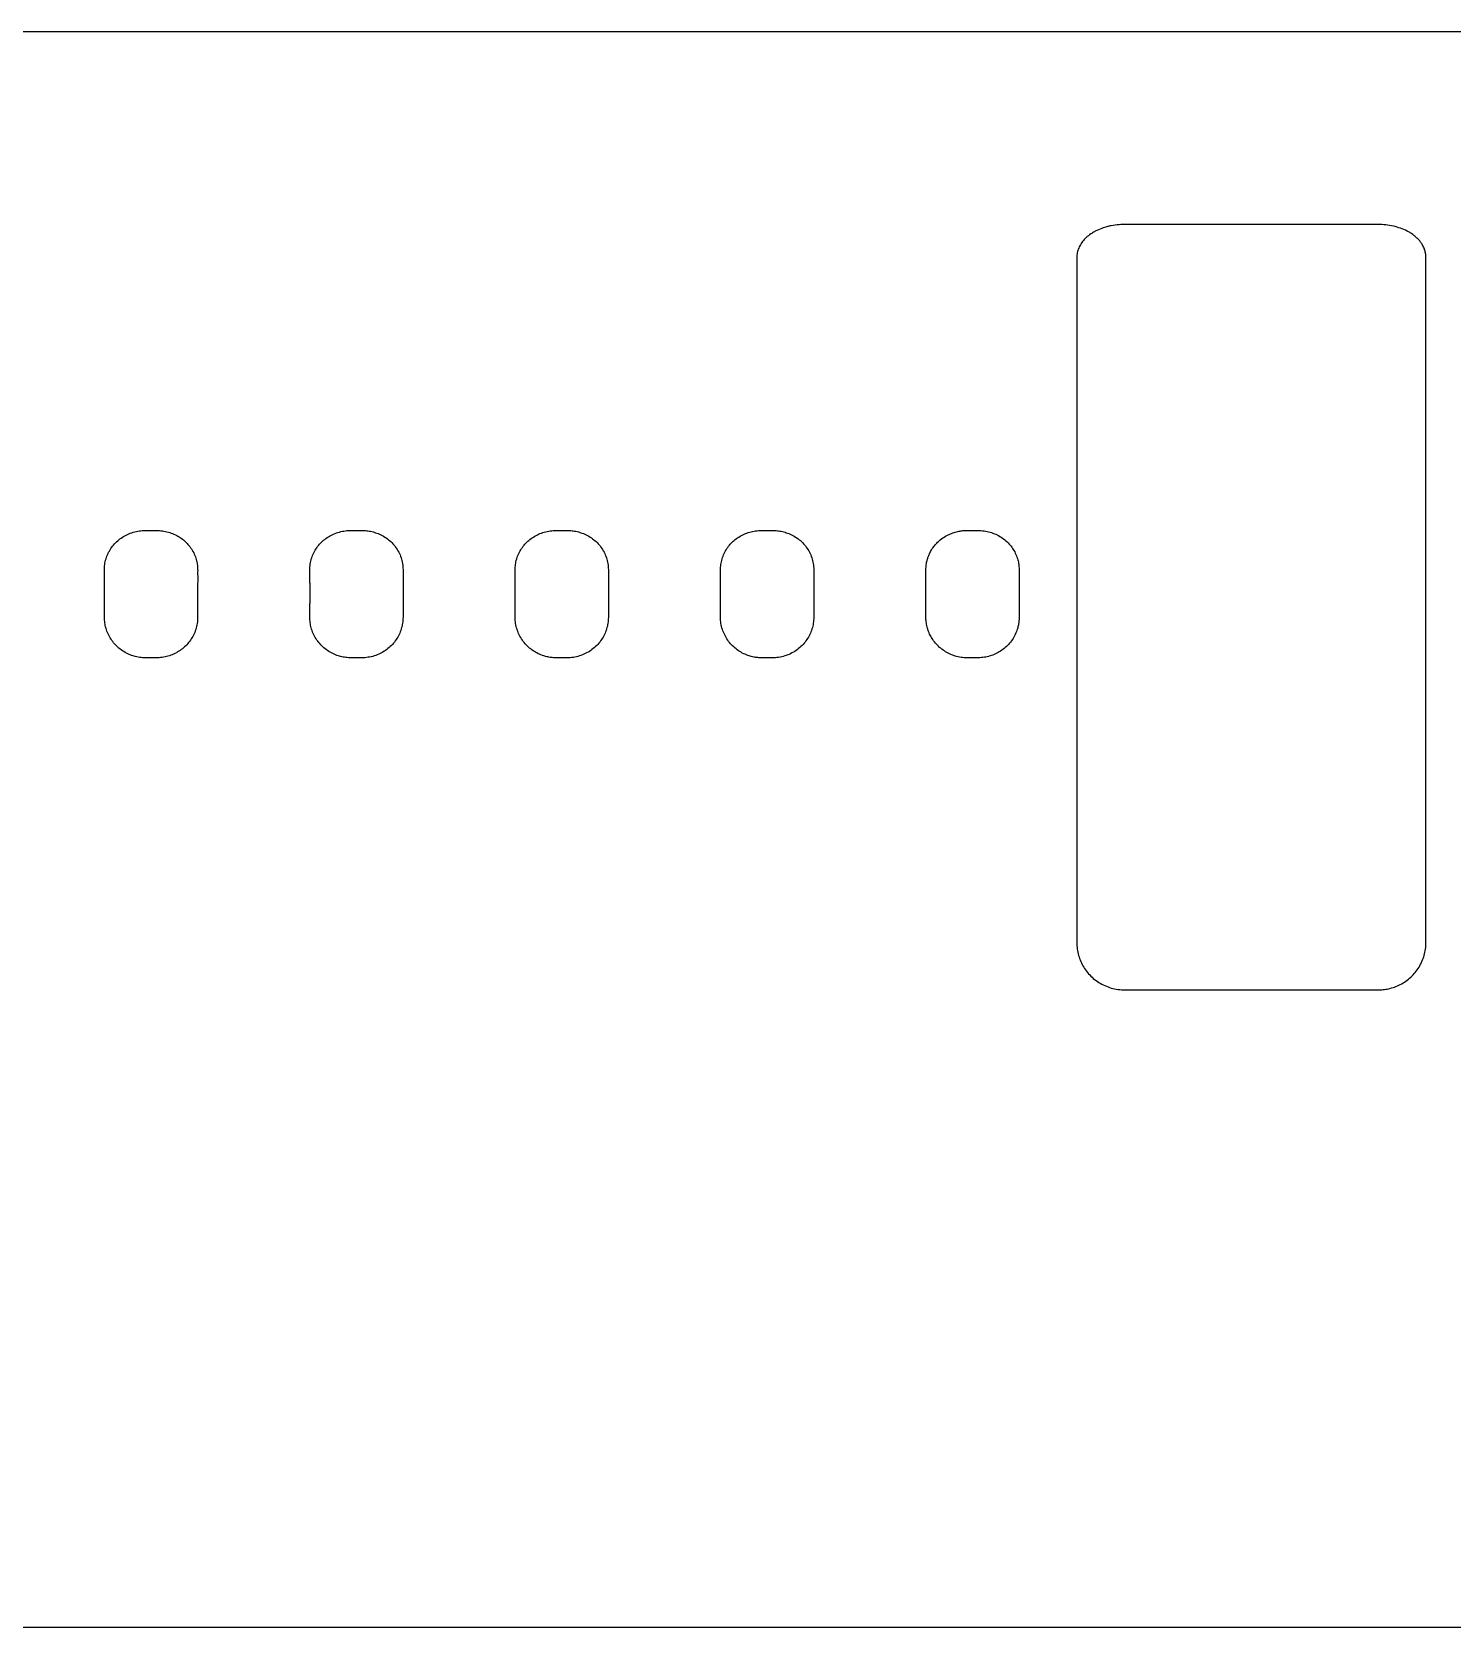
# Model space of a CAD drawing. Extents: x -17108 to 71323, y -8319 to 54197.
# Drawn here: x -6457 to -2769, y 43435 to 47576 of the extents above; entities that cross this region are included whole.
import ezdxf

# ---------------------------------------------------------------- set-up
doc = ezdxf.new("R2010")
doc.units = 0
doc.layers.get('0').update_dxf_attribs({"linetype": 'CONTINUOUS'})

msp = doc.modelspace()

# ---------------------------------------------------------------- linework, layer by layer
at = {"color": 7}
for p, q in [((9320.7, 47575.9), (-10758, 47575.9)), ((-2961.6, 47076.1), (-3618.6, 47076.1)), ((-2836.6, 45212), (-2836.6, 46990.1)), ((-3743.6, 46646.4), (-3743.6, 45215.9)), ((-5493.5, 46180), (-5493.5, 46056.1)), ((-4960.2, 46180), (-4960.2, 46056.1)), ((-4426.8, 46180), (-4426.8, 46056.1)), ((-6026.9, 46142.4), (-6026.9, 46056.1)), ((-5202.2, 46056.1), (-5202.2, 46109.5)), ((-4668.8, 46056.1), (-4668.8, 46109.5)), ((-6133.9, 45951.1), (-6161.9, 45951.1)), ((-5600.5, 45951.1), (-5628.5, 45951.1)), ((-5067.2, 45951.1), (-5090.8, 45951.1)), ((-4533.8, 45951.1), (-4553.9, 45951.1)), ((-3618.6, 45089), (-2961.6, 45089)), ((-8218, 43434.9), (-1671.8, 43434.9))]:
    msp.add_line(p, q, dxfattribs=at)
at = {"color": 7, "ltscale": 0.35}
for p, q in [((-6161.9, 46281.7), (-6147.9, 46281.7)), ((-6147.9, 46281.7), (-6133.9, 46281.7)), ((-5614.5, 46281.7), (-5600.5, 46281.7)), ((-5081.2, 46281.7), (-5067.2, 46281.7)), ((-4547.8, 46281.7), (-4533.8, 46281.7))]:
    msp.add_line(p, q, dxfattribs=at)
at = {"color": 7, "ltscale": 0.349976}
for p, q in [((-5628.5, 46281.7), (-5614.5, 46281.7)), ((-5095.2, 46281.7), (-5081.2, 46281.7)), ((-4561.8, 46281.7), (-4547.8, 46281.7)), ((-4014.3, 46281.7), (-4000.3, 46281.7))]:
    msp.add_line(p, q, dxfattribs=at)
at = {"color": 7}
for points in [[(-3618.6, 47076.1), (-3623.7, 47076), (-3628.7, 47075.8), (-3633.8, 47075.5), (-3638.8, 47075), (-3643.7, 47074.4), (-3648.7, 47073.7), (-3653.9, 47072.7), (-3656.5, 47072.2), (-3659, 47071.6), (-3661.6, 47071), (-3664.1, 47070.4), (-3667.8, 47069.4), (-3671.5, 47068.3), (-3675.2, 47067.1), (-3678.8, 47065.8), (-3683.2, 47064.1), (-3687.5, 47062.3), (-3691.7, 47060.3), (-3693.8, 47059.3), (-3695.8, 47058.2), (-3697.8, 47057.2), (-3699.7, 47056.1), (-3702.3, 47054.5), (-3704.8, 47053), (-3707.2, 47051.3), (-3710.3, 47049.2), (-3713.3, 47046.9), (-3716.2, 47044.5), (-3718.9, 47042.1), (-3721.5, 47039.6), (-3724, 47037.1), (-3726.3, 47034.5), (-3728.5, 47031.8), (-3730.5, 47029.1), (-3732.4, 47026.3), (-3734.2, 47023.5), (-3735.8, 47020.6), (-3737.3, 47017.7), (-3738.6, 47014.8), (-3739.8, 47011.8), (-3740.8, 47008.7), (-3741.6, 47005.7), (-3742.4, 47002.6), (-3742.9, 46999.5), (-3743.3, 46996.4), (-3743.5, 46993.2), (-3743.6, 46990.1)], [(-2836.6, 46990.1), (-2836.7, 46992.7), (-2836.8, 46995.2), (-2837.1, 46997.8), (-2837.4, 47000.3), (-2837.9, 47002.8), (-2838.4, 47004.9), (-2838.9, 47007), (-2839.5, 47009.1), (-2840, 47010.6), (-2840.6, 47012.1), (-2841.6, 47014.7), (-2842.7, 47017.2), (-2843.9, 47019.7), (-2845.2, 47022.1), (-2846.6, 47024.5), (-2847.9, 47026.5), (-2849.2, 47028.4), (-2850.6, 47030.4), (-2851.7, 47031.8), (-2852.9, 47033.2), (-2855.1, 47035.8), (-2857.5, 47038.4), (-2859.9, 47040.8), (-2862.6, 47043.2), (-2865.3, 47045.6), (-2868.2, 47047.8), (-2871.1, 47050), (-2874.2, 47052.2), (-2876, 47053.3), (-2877.8, 47054.5), (-2879.7, 47055.6), (-2881.6, 47056.7), (-2885.6, 47058.8), (-2889.6, 47060.8), (-2893.8, 47062.7), (-2898, 47064.5), (-2902.4, 47066.1), (-2907, 47067.7), (-2911.6, 47069.2), (-2916.4, 47070.5), (-2921.2, 47071.6), (-2926.1, 47072.7), (-2931.1, 47073.6), (-2936.1, 47074.4), (-2941.1, 47075), (-2946.2, 47075.5), (-2951.3, 47075.8), (-2956.5, 47076), (-2961.6, 47076.1)], [(-3743.6, 46990.1), (-3743.6, 46737.9), (-3743.6, 45215.9)], [(-6268.9, 46182.2), (-6268.7, 46185.9), (-6268.5, 46189.6), (-6268, 46193.3), (-6267.5, 46197), (-6266.7, 46200.6), (-6265.9, 46204.2), (-6264.9, 46207.8), (-6263.8, 46211.3), (-6262.5, 46214.8), (-6261.1, 46218.2), (-6259.6, 46221.6), (-6258, 46225), (-6256.2, 46228.2), (-6254.3, 46231.5), (-6252.2, 46234.8), (-6250, 46237.9), (-6247.7, 46241), (-6245.3, 46243.9), (-6242.8, 46246.8), (-6240.1, 46249.6), (-6237.4, 46252.3), (-6234.5, 46254.9), (-6231.6, 46257.3), (-6228.6, 46259.7), (-6225.6, 46261.9), (-6222.4, 46264), (-6219.2, 46266), (-6215.9, 46267.9), (-6212.6, 46269.7), (-6209.1, 46271.4), (-6205.4, 46273), (-6201.7, 46274.5), (-6197.9, 46275.9), (-6194, 46277.1), (-6190.1, 46278.2), (-6186.1, 46279.1), (-6182.1, 46279.9), (-6178.1, 46280.6), (-6174.1, 46281.1), (-6170, 46281.4), (-6166, 46281.6), (-6161.9, 46281.7)], [(-6133.9, 46281.7), (-6130, 46281.6), (-6126.1, 46281.4), (-6122.2, 46281.1), (-6118.3, 46280.6), (-6114.5, 46280), (-6110.6, 46279.3), (-6106.8, 46278.4), (-6103, 46277.4), (-6099.3, 46276.3), (-6095.6, 46275), (-6091.9, 46273.6), (-6088.3, 46272.1), (-6084.8, 46270.4), (-6081.3, 46268.7), (-6077.9, 46266.8), (-6075, 46265), (-6072.1, 46263.2), (-6069.3, 46261.3), (-6066.6, 46259.2), (-6064, 46257.2), (-6061.4, 46255), (-6059, 46252.8), (-6056.6, 46250.5), (-6054.2, 46248.1), (-6052, 46245.6), (-6049.5, 46242.8), (-6047.2, 46239.8), (-6045, 46236.8), (-6042.9, 46233.6), (-6040.9, 46230.4), (-6039, 46227.2), (-6037.2, 46223.8), (-6035.6, 46220.4), (-6034.1, 46217), (-6032.8, 46213.5), (-6031.6, 46209.9), (-6030.5, 46206.3), (-6029.6, 46202.7), (-6029, 46200), (-6028.4, 46197.2), (-6028, 46194.5)], [(-5735.5, 46183), (-5735.4, 46184.9), (-5735.3, 46186.8), (-5735, 46190.6), (-5734.5, 46194.4), (-5733.8, 46198.2), (-5733, 46202), (-5732.1, 46205.7), (-5731, 46209.4), (-5729.8, 46213), (-5728.4, 46216.6), (-5726.9, 46220.1), (-5725.3, 46223.5), (-5723.6, 46226.9), (-5721.7, 46230.2), (-5719.7, 46233.5), (-5717.5, 46236.7), (-5715.3, 46239.8), (-5712.9, 46242.8), (-5710.4, 46245.7), (-5707.8, 46248.5), (-5705.2, 46251.1), (-5702.4, 46253.7), (-5699.6, 46256.2), (-5696.7, 46258.6), (-5693.7, 46260.8), (-5690.6, 46263), (-5687.4, 46265), (-5684.2, 46267), (-5680.7, 46268.9), (-5677.2, 46270.7), (-5673.6, 46272.3), (-5669.9, 46273.9), (-5666.2, 46275.2), (-5662.5, 46276.5), (-5658.7, 46277.6), (-5654.8, 46278.6), (-5650.9, 46279.5), (-5647, 46280.2), (-5643.1, 46280.8), (-5639.1, 46281.2), (-5635.2, 46281.5), (-5631.8, 46281.7), (-5628.5, 46281.7)], [(-5600.5, 46281.7), (-5597, 46281.7), (-5593.5, 46281.5), (-5590.6, 46281.3), (-5587.8, 46281), (-5584.9, 46280.6), (-5581.4, 46280.1), (-5578, 46279.5), (-5574.7, 46278.7), (-5571.3, 46277.9), (-5568, 46276.9), (-5564.7, 46275.9), (-5561.4, 46274.8), (-5558.2, 46273.5), (-5554.6, 46271.9), (-5551, 46270.2), (-5547.4, 46268.4), (-5544, 46266.5), (-5540.6, 46264.4), (-5537.3, 46262.2), (-5534.2, 46260), (-5531.2, 46257.6), (-5528.2, 46255.2), (-5525.4, 46252.6), (-5522.7, 46250), (-5520, 46247.2), (-5517.5, 46244.4), (-5515.1, 46241.4), (-5512.7, 46238.4), (-5510.5, 46235.2), (-5508.4, 46232), (-5506.5, 46228.8), (-5504.6, 46225.4), (-5502.9, 46221.9), (-5501.3, 46218.3), (-5499.8, 46214.7), (-5498.5, 46211), (-5497.4, 46207.3), (-5496.4, 46203.5), (-5495.5, 46199.7), (-5494.8, 46195.8), (-5494.2, 46191.9), (-5493.8, 46188.1), (-5493.6, 46184.1), (-5493.5, 46180.2), (-5493.5, 46180)], [(-5202.2, 46162.4), (-5202.2, 46165.7), (-5202.2, 46167.9), (-5202.2, 46172.3), (-5202.3, 46176.7), (-5202.3, 46178.9), (-5202.2, 46182.2), (-5202.1, 46184.3), (-5202, 46186.5), (-5201.7, 46189.9), (-5201.3, 46193.2), (-5200.8, 46196.4), (-5200.1, 46200.3), (-5199.2, 46204), (-5198.2, 46207.8), (-5197, 46211.5), (-5195.7, 46215.1), (-5194.3, 46218.5), (-5192.8, 46221.8), (-5191.2, 46225.1), (-5189.5, 46228.4), (-5187.6, 46231.5), (-5185.6, 46234.6), (-5183.5, 46237.6), (-5181.3, 46240.6), (-5179.1, 46243.3), (-5176.8, 46246), (-5174.4, 46248.6), (-5171.9, 46251.1), (-5169.3, 46253.6), (-5166.6, 46255.9), (-5163.9, 46258.2), (-5160.9, 46260.5), (-5157.8, 46262.6), (-5154.6, 46264.7), (-5151.3, 46266.7), (-5148, 46268.6), (-5144.6, 46270.3), (-5141.2, 46271.9), (-5137.7, 46273.4), (-5134, 46274.9), (-5130.3, 46276.2), (-5126.5, 46277.3), (-5122.7, 46278.3), (-5118.8, 46279.2), (-5114.9, 46280), (-5111, 46280.6), (-5107.1, 46281.1), (-5103.1, 46281.4), (-5099.2, 46281.6), (-5095.2, 46281.7)], [(-5067.2, 46281.7), (-5063.7, 46281.7), (-5060.2, 46281.5), (-5057.3, 46281.3), (-5054.5, 46281), (-5051.6, 46280.6), (-5048.1, 46280.1), (-5044.7, 46279.5), (-5041.4, 46278.7), (-5038, 46277.9), (-5034.7, 46276.9), (-5031.4, 46275.9), (-5028.1, 46274.8), (-5024.9, 46273.5), (-5021.3, 46271.9), (-5017.7, 46270.2), (-5014.1, 46268.4), (-5010.7, 46266.5), (-5007.3, 46264.4), (-5004, 46262.2), (-5000.9, 46260), (-4997.9, 46257.6), (-4994.9, 46255.2), (-4992.1, 46252.6), (-4989.4, 46250), (-4986.7, 46247.2), (-4984.2, 46244.4), (-4981.8, 46241.4), (-4979.4, 46238.4), (-4977.2, 46235.2), (-4975.1, 46232), (-4973.2, 46228.8), (-4971.3, 46225.4), (-4969.6, 46221.9), (-4968, 46218.3), (-4966.5, 46214.7), (-4965.2, 46211), (-4964.1, 46207.3), (-4963.1, 46203.5), (-4962.2, 46199.7), (-4961.5, 46195.8), (-4960.9, 46191.9), (-4960.5, 46188.1), (-4960.3, 46184.1), (-4960.2, 46180.2), (-4960.2, 46180)], [(-4668.8, 46162.4), (-4668.8, 46165.7), (-4668.8, 46167.9), (-4668.8, 46172.3), (-4668.9, 46176.7), (-4668.9, 46178.9), (-4668.8, 46182.2), (-4668.7, 46184.3), (-4668.6, 46186.5), (-4668.3, 46189.9), (-4667.9, 46193.2), (-4667.4, 46196.4), (-4666.7, 46200.3), (-4665.8, 46204), (-4664.8, 46207.8), (-4663.6, 46211.5), (-4662.3, 46215.1), (-4660.9, 46218.5), (-4659.4, 46221.8), (-4657.8, 46225.1), (-4656.1, 46228.4), (-4654.2, 46231.5), (-4652.2, 46234.6), (-4650.1, 46237.6), (-4647.9, 46240.6), (-4645.7, 46243.3), (-4643.4, 46246), (-4641, 46248.6), (-4638.5, 46251.1), (-4635.9, 46253.6), (-4633.2, 46255.9), (-4630.5, 46258.2), (-4627.5, 46260.5), (-4624.4, 46262.6), (-4621.2, 46264.7), (-4617.9, 46266.7), (-4614.6, 46268.6), (-4611.2, 46270.3), (-4607.8, 46271.9), (-4604.3, 46273.4), (-4600.6, 46274.9), (-4596.9, 46276.2), (-4593.1, 46277.3), (-4589.3, 46278.3), (-4585.4, 46279.2), (-4581.5, 46280), (-4577.6, 46280.6), (-4573.7, 46281.1), (-4569.7, 46281.4), (-4565.8, 46281.6), (-4561.8, 46281.7)], [(-4533.8, 46281.7), (-4530.3, 46281.7), (-4526.8, 46281.5), (-4523.9, 46281.3), (-4521.1, 46281), (-4518.2, 46280.6), (-4514.7, 46280.1), (-4511.3, 46279.5), (-4508, 46278.7), (-4504.6, 46277.9), (-4501.3, 46276.9), (-4498, 46275.9), (-4494.7, 46274.8), (-4491.5, 46273.5), (-4487.9, 46271.9), (-4484.3, 46270.2), (-4480.7, 46268.4), (-4477.3, 46266.5), (-4473.9, 46264.4), (-4470.6, 46262.2), (-4467.5, 46260), (-4464.5, 46257.6), (-4461.5, 46255.2), (-4458.7, 46252.6), (-4456, 46250), (-4453.3, 46247.2), (-4450.8, 46244.4), (-4448.4, 46241.4), (-4446, 46238.4), (-4443.8, 46235.2), (-4441.7, 46232), (-4439.8, 46228.8), (-4437.9, 46225.4), (-4436.2, 46221.9), (-4434.6, 46218.3), (-4433.1, 46214.7), (-4431.8, 46211), (-4430.7, 46207.3), (-4429.7, 46203.5), (-4428.8, 46199.7), (-4428.1, 46195.8), (-4427.5, 46191.9), (-4427.1, 46188.1), (-4426.9, 46184.1), (-4426.8, 46180.2), (-4426.8, 46180)], [(-4115, 46239.8), (-4113.1, 46242.2), (-4111.2, 46244.6), (-4109.1, 46246.9), (-4107, 46249.1), (-4105.1, 46251), (-4103.1, 46252.9), (-4101.1, 46254.7), (-4099.5, 46256.1), (-4098, 46257.4), (-4094.7, 46259.9), (-4091.4, 46262.3), (-4088, 46264.6), (-4084.5, 46266.7), (-4080.9, 46268.7), (-4077.9, 46270.2), (-4075, 46271.6), (-4071.9, 46273), (-4068.9, 46274.2)], [(-4068.9, 46274.2), (-4065.6, 46275.4), (-4062.3, 46276.5), (-4059, 46277.5), (-4055.7, 46278.4), (-4052.3, 46279.2), (-4049.8, 46279.7), (-4047.2, 46280.1), (-4044.7, 46280.5), (-4042.1, 46280.9), (-4039.2, 46281.2), (-4036.3, 46281.4), (-4033.4, 46281.6), (-4031.7, 46281.7), (-4028.3, 46281.7), (-4022.7, 46281.7), (-4014.3, 46281.7)], [(-4000.3, 46281.7), (-3996.3, 46281.6), (-3992.3, 46281.4), (-3988.3, 46281.1), (-3984.4, 46280.6), (-3980.4, 46280), (-3976.5, 46279.2), (-3972.6, 46278.3), (-3968.8, 46277.2), (-3965, 46276.1), (-3961.2, 46274.7), (-3957.5, 46273.3), (-3953.8, 46271.7), (-3950.2, 46270), (-3946.8, 46268.2), (-3943.4, 46266.2), (-3940, 46264.2), (-3936.8, 46262), (-3933.6, 46259.7), (-3930.5, 46257.2), (-3927.5, 46254.7), (-3924.6, 46252.1), (-3921.9, 46249.4), (-3919.2, 46246.5), (-3916.6, 46243.6), (-3914.2, 46240.5), (-3912.2, 46237.9), (-3910.3, 46235.2), (-3908.5, 46232.5), (-3906.6, 46229.3), (-3904.8, 46226.1), (-3903.2, 46222.9), (-3901.6, 46219.6), (-3900.2, 46216.1), (-3898.9, 46212.5), (-3897.7, 46208.9), (-3896.8, 46205.8), (-3896, 46202.7), (-3895.3, 46199.5), (-3894.7, 46196.3), (-3894.2, 46193.2), (-3893.9, 46190.3), (-3893.6, 46187.5), (-3893.4, 46184.1), (-3893.3, 46177.4), (-3893.3, 46169), (-3893.3, 46156.3), (-3893.3, 46143.7), (-3893.3, 46132.7), (-3893.3, 46127.2)], [(-4130.2, 46211.3), (-4129.5, 46213.3), (-4128.8, 46215.2), (-4128, 46217), (-4127.3, 46218.9), (-4126.2, 46221.4), (-4125, 46223.8), (-4123.8, 46226.2), (-4122.2, 46229), (-4120.5, 46231.8), (-4118.8, 46234.5), (-4116.9, 46237.2), (-4115, 46239.8)], [(-6268.9, 46144.8), (-6268.9, 46151.1), (-6269, 46163.5), (-6269, 46171.9), (-6269, 46176), (-6268.9, 46182.2)], [(-6028, 46194.5), (-6027.5, 46190.9), (-6027.2, 46187.3), (-6027, 46183.7), (-6026.9, 46180.1), (-6026.8, 46177.7), (-6026.9, 46172.9), (-6026.9, 46169.3), (-6026.9, 46167.5)], [(-5735.5, 46144.8), (-5735.5, 46151.2), (-5735.6, 46163.9), (-5735.6, 46172.4), (-5735.6, 46176.6), (-5735.5, 46183)], [(-4135.3, 46180), (-4135.3, 46183.2), (-4135.1, 46186.4), (-4134.8, 46189.6), (-4134.5, 46192.7), (-4134, 46195.9), (-4133.6, 46198.5), (-4133, 46201.1), (-4132.4, 46203.7), (-4131.9, 46205.6), (-4131.4, 46207.5), (-4130.8, 46209.4), (-4130.2, 46211.3)], [(-4135.3, 46056.1), (-4135.3, 46145.2), (-4135.3, 46180)], [(-6268.9, 46056.1), (-6268.9, 46109.5), (-6268.9, 46127.2), (-6268.9, 46144.8)], [(-6026.9, 46167.5), (-6026.8, 46163.3), (-6026.8, 46159.1), (-6026.8, 46156.3), (-6026.8, 46150.8), (-6026.9, 46142.4)], [(-5202.2, 46109.5), (-5202.3, 46128.2), (-5202.3, 46139.3), (-5202.3, 46144.8), (-5202.3, 46153.6), (-5202.2, 46162.4)], [(-4668.8, 46109.5), (-4668.9, 46128.2), (-4668.9, 46139.3), (-4668.9, 46144.8), (-4668.9, 46153.6), (-4668.8, 46162.4)], [(-5735.5, 46053.3), (-5735.6, 46059.7), (-5735.6, 46064), (-5735.6, 46072.5), (-5735.5, 46085.3), (-5735.5, 46091.7)], [(-3893.3, 46127.2), (-3893.3, 46121.5), (-3893.3, 46115.9), (-3893.2, 46108.3), (-3893.1, 46100.6), (-3893, 46093.8), (-3893, 46085.2), (-3893.1, 46079.6), (-3893.3, 46074)], [(-6161.9, 45951.1), (-6165.8, 45951.2), (-6169.7, 45951.4), (-6173.5, 45951.7), (-6177.4, 45952.2), (-6181.2, 45952.8), (-6185, 45953.6), (-6188.8, 45954.5), (-6192.1, 45955.4), (-6195.3, 45956.4), (-6198.5, 45957.5), (-6201.7, 45958.7), (-6204.9, 45960), (-6208.4, 45961.6), (-6211.9, 45963.3), (-6215.3, 45965.2), (-6218.7, 45967.2), (-6222, 45969.3), (-6225.2, 45971.6), (-6228.3, 45973.9), (-6231.4, 45976.4), (-6234.3, 45978.9), (-6237.1, 45981.6), (-6239.9, 45984.4), (-6242.5, 45987.2), (-6245.1, 45990.2), (-6247.5, 45993.2), (-6249.7, 45996.3), (-6251.9, 45999.5), (-6254, 46002.8), (-6255.9, 46006.1), (-6257.7, 46009.5), (-6259.4, 46013), (-6260.9, 46016.5), (-6262.4, 46020.1), (-6263.6, 46023.7), (-6264.8, 46027.4), (-6265.8, 46031.1), (-6266.7, 46034.9), (-6267.4, 46038.4), (-6267.9, 46041.9), (-6268.3, 46045.4), (-6268.7, 46049), (-6268.8, 46052.6), (-6268.9, 46056.1)], [(-6026.9, 46056.1), (-6027, 46052.1), (-6027.2, 46048.1), (-6027.6, 46044.2), (-6028.2, 46040.2), (-6028.9, 46036.3), (-6029.7, 46032.3), (-6030.7, 46028.5), (-6031.9, 46024.6), (-6033.2, 46020.8), (-6034.6, 46017.1), (-6036.2, 46013.4), (-6038, 46009.8), (-6039.7, 46006.5), (-6041.6, 46003.2), (-6043.6, 46000), (-6045.7, 45996.9), (-6047.9, 45993.8), (-6050.2, 45990.8), (-6052.7, 45987.9), (-6055.2, 45985.1), (-6057.8, 45982.4), (-6060.6, 45979.8), (-6063.4, 45977.2), (-6066.3, 45974.8), (-6069.3, 45972.5), (-6072.4, 45970.3), (-6075.6, 45968.2), (-6078.8, 45966.2), (-6082.2, 45964.2), (-6085.7, 45962.4), (-6089.2, 45960.7), (-6092.8, 45959.2), (-6096.5, 45957.8), (-6100.2, 45956.5), (-6103.9, 45955.3), (-6107.7, 45954.3), (-6111.5, 45953.4), (-6115.4, 45952.7), (-6119.3, 45952.1), (-6123.2, 45951.6), (-6127.1, 45951.3), (-6130.5, 45951.2), (-6133.9, 45951.1)], [(-5628.5, 45951.1), (-5631.9, 45951.2), (-5635.3, 45951.3), (-5638.7, 45951.6), (-5642.1, 45952), (-5645.5, 45952.4), (-5648.8, 45953), (-5652.1, 45953.7), (-5655.5, 45954.5), (-5658.7, 45955.4), (-5662, 45956.4), (-5665.2, 45957.5), (-5668.4, 45958.7), (-5672, 45960.2), (-5675.6, 45961.9), (-5679.1, 45963.7), (-5682.6, 45965.6), (-5686, 45967.6), (-5689.3, 45969.8), (-5692.5, 45972.1), (-5695.6, 45974.5), (-5698.7, 45977), (-5701.6, 45979.6), (-5704.5, 45982.3), (-5707.2, 45985.1), (-5709.9, 45988.1), (-5712.4, 45991.1), (-5714.8, 45994.2), (-5717.1, 45997.3), (-5719.2, 46000.6), (-5721.3, 46003.9), (-5723.2, 46007.3), (-5725, 46010.8), (-5726.6, 46014.4), (-5728.2, 46018), (-5729.5, 46021.6), (-5730.8, 46025.3), (-5731.8, 46028.7), (-5732.7, 46032.2), (-5733.5, 46035.6), (-5734.1, 46039.1), (-5734.6, 46042.6), (-5735, 46046.2), (-5735.3, 46049.7), (-5735.5, 46053.3)], [(-5493.5, 46056.1), (-5493.6, 46052.3), (-5493.8, 46048.5), (-5494.2, 46044.7), (-5494.7, 46040.9), (-5495.3, 46037.1), (-5496.1, 46033.4), (-5497, 46029.7), (-5498, 46026), (-5499.2, 46022.4), (-5500.6, 46018.8), (-5502, 46015.2), (-5503.6, 46011.7), (-5505.3, 46008.3), (-5507.2, 46004.9), (-5509.2, 46001.5), (-5511.3, 45998.2), (-5513.6, 45995), (-5516, 45991.9), (-5518.4, 45988.9), (-5521, 45985.9), (-5523.7, 45983.1), (-5526.6, 45980.4), (-5529.5, 45977.7), (-5532.6, 45975.1), (-5535.8, 45972.6), (-5539, 45970.3), (-5542.4, 45968), (-5545.8, 45965.9), (-5549.3, 45964), (-5552.9, 45962.1), (-5556.6, 45960.4), (-5560.4, 45958.8), (-5564.2, 45957.4), (-5568.1, 45956.1), (-5572.1, 45954.9), (-5576.1, 45953.9), (-5580.1, 45953.1), (-5584.1, 45952.4), (-5588.2, 45951.8), (-5592.3, 45951.4), (-5596.4, 45951.2), (-5600.5, 45951.1)], [(-5090.8, 45951.1), (-5094, 45951.1), (-5097.1, 45951.1), (-5099.8, 45951.2), (-5102.5, 45951.4), (-5106.4, 45951.7), (-5108.1, 45951.9), (-5111.4, 45952.3), (-5114.7, 45952.9), (-5117.5, 45953.4), (-5120.2, 45954), (-5123, 45954.7), (-5125.4, 45955.4), (-5127.8, 45956.1), (-5131.5, 45957.4), (-5135.1, 45958.7), (-5138.7, 45960.2), (-5142.2, 45961.8), (-5145.6, 45963.6), (-5149, 45965.4), (-5152.3, 45967.4), (-5155.5, 45969.5), (-5158.7, 45971.7), (-5161.8, 45974), (-5164.7, 45976.4), (-5167.7, 45979), (-5170.6, 45981.8), (-5173.4, 45984.6), (-5176.1, 45987.5), (-5178.7, 45990.6), (-5181.1, 45993.7), (-5183.5, 45996.9), (-5185.7, 46000.2), (-5187.8, 46003.6), (-5189.7, 46007.1), (-5191.5, 46010.6), (-5193.2, 46014.1), (-5194.8, 46017.8), (-5196.2, 46021.5), (-5197.4, 46025.2), (-5198.5, 46029), (-5199.5, 46032.8), (-5200.3, 46036.6), (-5201, 46040.5), (-5201.5, 46044.4), (-5201.9, 46048.3), (-5202.1, 46052.2), (-5202.2, 46056.1)], [(-4960.2, 46056.1), (-4960.3, 46052.3), (-4960.5, 46048.5), (-4960.9, 46044.7), (-4961.4, 46040.9), (-4962, 46037.1), (-4962.8, 46033.4), (-4963.7, 46029.7), (-4964.7, 46026), (-4965.9, 46022.4), (-4967.3, 46018.8), (-4968.7, 46015.2), (-4970.3, 46011.7), (-4972, 46008.3), (-4973.9, 46004.9), (-4975.9, 46001.5), (-4978, 45998.2), (-4980.3, 45995), (-4982.7, 45991.9), (-4985.1, 45988.9), (-4987.7, 45985.9), (-4990.4, 45983.1), (-4993.3, 45980.4), (-4996.3, 45977.6), (-4999.4, 45975), (-5002.7, 45972.5), (-5006, 45970.1), (-5009.5, 45967.8), (-5013, 45965.7), (-5016.6, 45963.7), (-5020.2, 45961.9), (-5023.9, 45960.2), (-5027.6, 45958.6), (-5031.4, 45957.2), (-5035.3, 45955.9), (-5039.1, 45954.8), (-5043.1, 45953.8), (-5047.1, 45953), (-5051, 45952.3), (-5055.1, 45951.8), (-5059.1, 45951.4), (-5063.2, 45951.2), (-5067.2, 45951.1)], [(-4553.9, 45951.1), (-4558.4, 45951.1), (-4563, 45951.1), (-4565.3, 45951.2), (-4567.5, 45951.3), (-4569.3, 45951.4), (-4571.8, 45951.6), (-4574.3, 45951.8), (-4577.7, 45952.3), (-4580.2, 45952.7), (-4582.7, 45953.1), (-4586, 45953.8), (-4589.3, 45954.7), (-4591.8, 45955.3), (-4594.2, 45956.1), (-4597.9, 45957.3), (-4601.6, 45958.7), (-4605.2, 45960.2), (-4608.7, 45961.8), (-4612.2, 45963.5), (-4615.6, 45965.4), (-4619, 45967.4), (-4622.2, 45969.5), (-4625.4, 45971.8), (-4628.5, 45974.1), (-4631.6, 45976.6), (-4634.5, 45979.2), (-4637.4, 45981.9), (-4640.1, 45984.7), (-4642.8, 45987.6), (-4645.3, 45990.6), (-4647.7, 45993.7), (-4650, 45996.9), (-4652.2, 46000.1), (-4654.3, 46003.5), (-4656.2, 46006.9), (-4658, 46010.4), (-4659.7, 46013.9), (-4661.3, 46017.6), (-4662.7, 46021.3), (-4664, 46025), (-4665.1, 46028.8), (-4666.1, 46032.6), (-4666.9, 46036.5), (-4667.6, 46040.4), (-4668.1, 46044.3), (-4668.5, 46048.2), (-4668.7, 46052.2), (-4668.8, 46056.1)], [(-4426.8, 46056.1), (-4426.9, 46052.3), (-4427.1, 46048.5), (-4427.5, 46044.7), (-4428, 46040.9), (-4428.6, 46037.1), (-4429.4, 46033.4), (-4430.3, 46029.7), (-4431.3, 46026), (-4432.5, 46022.4), (-4433.9, 46018.8), (-4435.3, 46015.2), (-4436.9, 46011.7), (-4438.6, 46008.3), (-4440.5, 46004.9), (-4442.5, 46001.5), (-4444.6, 45998.2), (-4446.9, 45995), (-4449.3, 45991.9), (-4451.7, 45988.9), (-4454.3, 45985.9), (-4457, 45983.1), (-4459.9, 45980.4), (-4462.9, 45977.6), (-4466, 45975), (-4469.3, 45972.5), (-4472.6, 45970.1), (-4476.1, 45967.8), (-4479.6, 45965.7), (-4483.2, 45963.7), (-4486.8, 45961.8), (-4490.6, 45960.1), (-4494.3, 45958.6), (-4498.2, 45957.1), (-4502.1, 45955.9), (-4506, 45954.7), (-4510, 45953.8), (-4514.1, 45952.9), (-4518.1, 45952.3), (-4522.2, 45951.7), (-4526.3, 45951.4), (-4530.4, 45951.2), (-4533.8, 45951.1)], [(-4028.3, 45951.1), (-4032.2, 45951.2), (-4036.1, 45951.4), (-4040.1, 45951.8), (-4043.9, 45952.2), (-4047.8, 45952.9), (-4051.7, 45953.7), (-4055.5, 45954.6), (-4059.2, 45955.6), (-4063, 45956.8), (-4066.7, 45958.1), (-4070.3, 45959.6), (-4073.9, 45961.2), (-4077.4, 45962.9), (-4080.9, 45964.7), (-4084.2, 45966.7), (-4087.5, 45968.8), (-4090.8, 45971), (-4093.9, 45973.3), (-4097, 45975.7), (-4099.9, 45978.2), (-4102.8, 45980.9), (-4105.6, 45983.6), (-4108.2, 45986.5), (-4110.8, 45989.4), (-4113.2, 45992.4), (-4115.6, 45995.5), (-4117.5, 45998.3), (-4119.3, 46001.1), (-4121.1, 46003.9), (-4122.7, 46006.9), (-4124.3, 46009.8), (-4125.7, 46012.8), (-4127.1, 46015.9), (-4128.3, 46019), (-4129.5, 46022.1), (-4130.5, 46025.2), (-4131.5, 46028.4), (-4132.3, 46031.6), (-4133.1, 46034.9), (-4133.7, 46038.1), (-4134.2, 46041.4), (-4134.7, 46044.7), (-4135, 46048), (-4135.2, 46050.7), (-4135.3, 46053.4), (-4135.3, 46056.1)], [(-3893.3, 46074), (-3893.4, 46072.1), (-3893.3, 46068.4), (-3893.3, 46065.2), (-3893.2, 46061.9), (-3893.2, 46058.6), (-3893.2, 46055.4), (-3893.3, 46052.6), (-3893.5, 46049.8), (-3893.6, 46048), (-3894, 46044.5), (-3894.4, 46041), (-3894.7, 46039.4), (-3895.2, 46036.7), (-3895.7, 46034), (-3896.4, 46031.4), (-3897, 46029), (-3897.7, 46026.7), (-3898.9, 46022.9), (-3900.2, 46019.1), (-3901.7, 46015.5), (-3903.4, 46011.8), (-3905.1, 46008.3), (-3907.1, 46004.8), (-3909.1, 46001.4)], [(-3909.1, 46001.4), (-3911.2, 45998.1), (-3913.4, 45995), (-3915.8, 45991.9), (-3918.3, 45988.9), (-3920.8, 45986), (-3923.5, 45983.1), (-3926.3, 45980.4), (-3929.2, 45977.8), (-3932.1, 45975.3), (-3935.2, 45972.9), (-3938.3, 45970.6), (-3941.6, 45968.4), (-3944.9, 45966.4), (-3948.1, 45964.6), (-3951.3, 45962.8), (-3954.6, 45961.2), (-3957.9, 45959.7)], [(-3994.9, 45951.2), (-3997.6, 45951.1), (-3999.5, 45951.1), (-4003.1, 45951.1), (-4011.5, 45951.1)], [(-3957.9, 45959.7), (-3961.5, 45958.3), (-3965.1, 45957), (-3968.7, 45955.8), (-3972.4, 45954.8), (-3976.1, 45953.9), (-3979.8, 45953.1), (-3983.5, 45952.4), (-3987.3, 45951.9), (-3991.1, 45951.5), (-3994.9, 45951.2)], [(-3743.6, 45215.9), (-3743.6, 45212), (-3743.5, 45207.7), (-3743.3, 45203.5), (-3742.9, 45199.2), (-3742.4, 45195), (-3741.8, 45190.9), (-3741, 45186.8), (-3740, 45182.7), (-3739, 45178.6), (-3737.7, 45174.6), (-3736.4, 45170.7), (-3734.9, 45166.7), (-3733.3, 45162.8), (-3731.5, 45159), (-3729.6, 45155.2), (-3727.6, 45151.5), (-3725.4, 45147.9), (-3723.1, 45144.4), (-3720.7, 45140.9), (-3718.2, 45137.5), (-3715.6, 45134.2), (-3712.8, 45131), (-3710, 45127.9), (-3707, 45124.9), (-3703.9, 45122), (-3700.6, 45119), (-3697.2, 45116.2), (-3693.6, 45113.5), (-3690, 45110.9), (-3686.3, 45108.5), (-3682.5, 45106.2), (-3678.6, 45104), (-3674.7, 45102), (-3670.6, 45100.1), (-3666.5, 45098.3), (-3662.4, 45096.7), (-3658.2, 45095.3), (-3653.9, 45093.9), (-3649.6, 45092.8), (-3645.2, 45091.8), (-3640.8, 45090.9), (-3636.4, 45090.2), (-3632, 45089.7), (-3627.5, 45089.3), (-3623.1, 45089), (-3618.6, 45089)], [(-2961.6, 45089), (-2958.1, 45089), (-2954.7, 45089.2), (-2951.2, 45089.4), (-2947.8, 45089.7), (-2944.3, 45090.1), (-2940.9, 45090.7), (-2937.5, 45091.3), (-2934.1, 45092), (-2930.1, 45092.9), (-2926.2, 45094), (-2922.2, 45095.2), (-2918.4, 45096.5), (-2914.5, 45098), (-2910.7, 45099.6), (-2907, 45101.3), (-2903.3, 45103.1), (-2899.6, 45105.1), (-2896, 45107.2), (-2892.4, 45109.5), (-2888.9, 45111.8), (-2885.5, 45114.3), (-2882.2, 45116.9), (-2879, 45119.6), (-2875.8, 45122.4), (-2872.8, 45125.3), (-2869.9, 45128.3), (-2867, 45131.4), (-2864.3, 45134.6), (-2861.7, 45137.9), (-2859.2, 45141.3), (-2856.8, 45144.8), (-2854.6, 45148.3), (-2852.5, 45151.9), (-2850.5, 45155.5), (-2848.6, 45159.2), (-2846.9, 45163), (-2845.3, 45166.8), (-2843.8, 45170.6), (-2842.5, 45174.6), (-2841.3, 45178.5), (-2840.2, 45182.5), (-2839.3, 45186.6), (-2838.5, 45190.6), (-2837.8, 45194.7), (-2837.3, 45198.8), (-2836.9, 45203), (-2836.7, 45207.1), (-2836.6, 45211.2), (-2836.6, 45212.7), (-2836.6, 45215.9)]]:
    msp.add_lwpolyline(points, dxfattribs=at)
for centre, radius, start, end in [((-180.3, 46118.3), 5555.2, 179.7263, 180.2739), ((-4020, 25420.9), 20530.2, 89.97621, 90.0231)]:
    msp.add_arc(centre, radius, start, end, dxfattribs=at)

doc.saveas('drawing.dxf')
